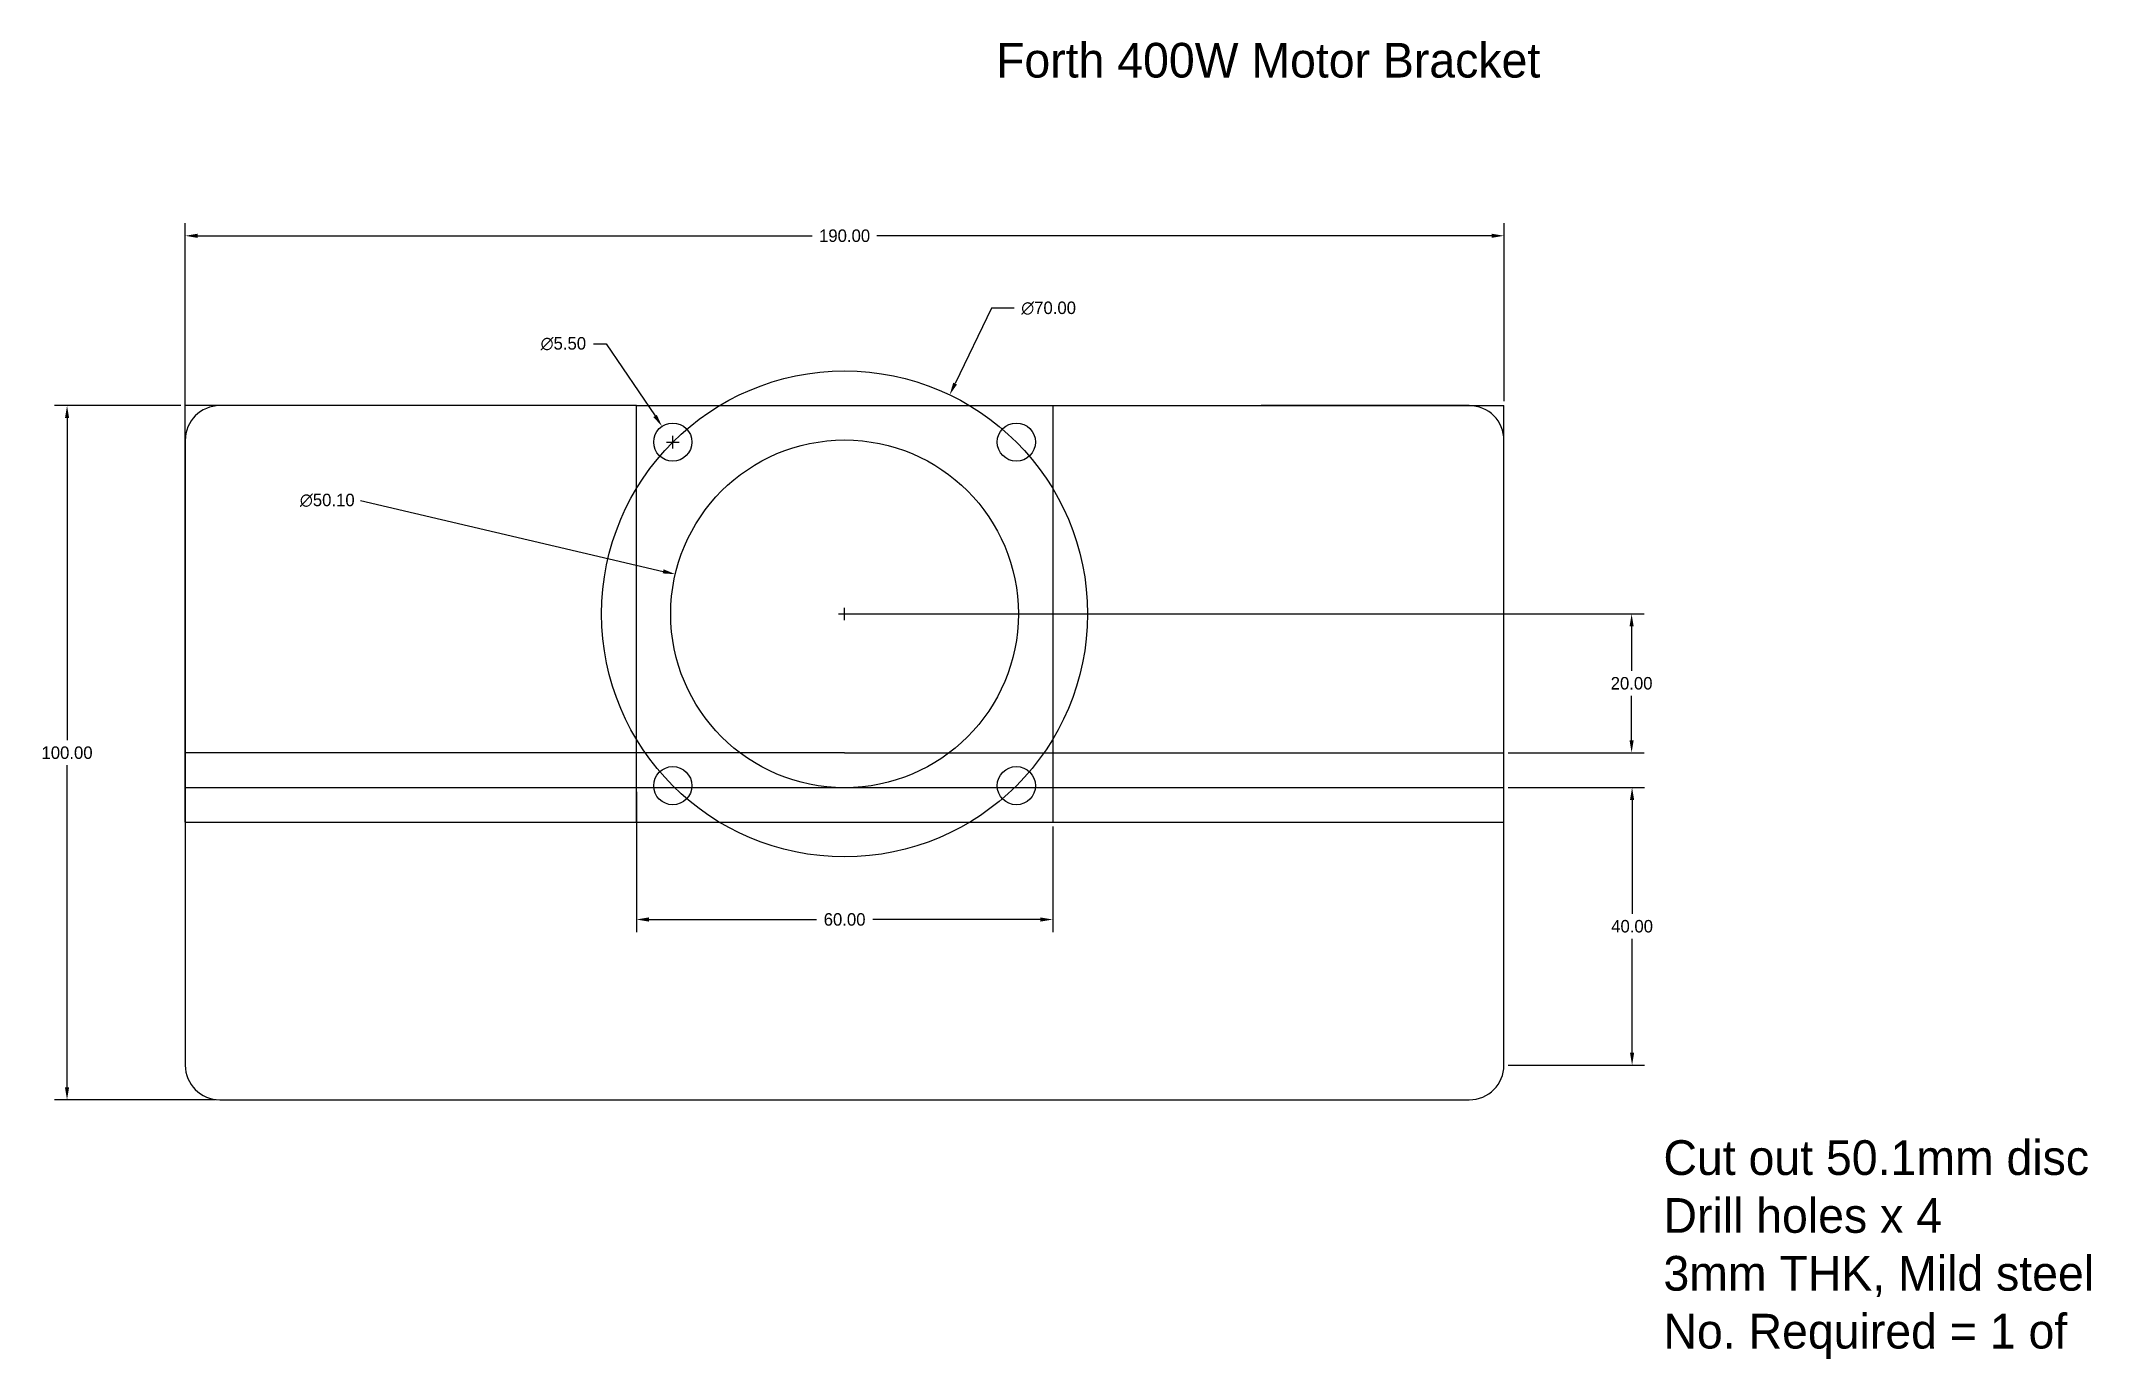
# Model space of a CAD drawing. Header units: inches. Extents: x -208 to 87, y -180 to 10.
import ezdxf

# ---------------------------------------------------------------- set-up
doc = ezdxf.new("R2010")
doc.units = ezdxf.units.IN
doc.header["$MEASUREMENT"] = 0
doc.dimstyles.get("Standard").update_dxf_attribs({"dimscale": 10, "dimtxt": 0.18, "dimasz": 0.18, "dimexe": 0.18, "dimexo": 0.0625, "dimgap": 0.09, "dimtad": 0, "dimtih": 1, "dimtoh": 1, "dimzin": 0, "dimdsep": 46, "dimtxsty": 'Standard', "dimcen": 0.09, "dimadec": 0, "dimazin": 0, "dimtfac": 1, "dimtofl": 0, "dimtmove": 0, "dimatfit": 3, "dimfxl": 1, "dimtolj": 1, "dimtzin": 0, "dimarcsym": 0})

# ---------------------------------------------------------------- blocks, each defined once
blk = doc.blocks.new('*D1')
at = {"color": 0, "lineweight": -2}
for p, q in [((-71.28, -28.27), (-76.5, -39.13)), ((-67.98, -28.27), (-71.28, -28.27)), ((-93.32, -72.31), (-91.52, -72.31)), ((-92.42, -73.21), (-92.42, -71.41))]:
    blk.add_line(p, q, dxfattribs=at)
at = {"color": 0}
blk.add_solid([(-76.77, -39), (-76.23, -39.26), (-77.28, -40.75)], dxfattribs=at)
at = {"layer": 'Defpoints', "color": 0}
for p in [(-77.28, -40.75), (-107.57, -103.86)]:
    blk.add_point(p, dxfattribs=at)
at = {"color": 0, "insert": (-63.03, -28.27), "char_height": 1.8, "attachment_point": 5}
blk.add_mtext('\\A1;∅70.00', dxfattribs=at)
blk = doc.blocks.new('*D2')
at = {"color": 0, "lineweight": -2}
for p, q in [((-128.59, -33.39), (-126.79, -33.39)), ((-126.79, -33.39), (-119.73, -43.79)), ((-117.17, -48.46), (-117.17, -46.66)), ((-118.07, -47.56), (-116.27, -47.56))]:
    blk.add_line(p, q, dxfattribs=at)
at = {"color": 0}
blk.add_solid([(-119.48, -43.62), (-119.98, -43.96), (-118.72, -45.28)], dxfattribs=at)
at = {"layer": 'Defpoints', "color": 0}
for p in [(-118.72, -45.28), (-115.63, -49.83)]:
    blk.add_point(p, dxfattribs=at)
at = {"color": 0, "insert": (-132.94, -33.39), "char_height": 1.8, "attachment_point": 5}
blk.add_mtext('\\A1;∅5.50', dxfattribs=at)
blk = doc.blocks.new('*D3')
at = {"color": 0, "lineweight": -2}
for p, q in [((-162.15, -55.95), (-118.56, -66.18)), ((-93.32, -72.31), (-91.52, -72.31)), ((-92.42, -73.21), (-92.42, -71.41))]:
    blk.add_line(p, q, dxfattribs=at)
at = {"color": 0}
blk.add_solid([(-118.5, -65.88), (-118.63, -66.47), (-116.81, -66.59)], dxfattribs=at)
at = {"layer": 'Defpoints', "color": 0}
for p in [(-116.81, -66.59), (-68.04, -78.03)]:
    blk.add_point(p, dxfattribs=at)
at = {"color": 0, "insert": (-166.95, -55.95), "char_height": 1.8, "attachment_point": 5}
blk.add_mtext('\\A1;∅50.10', dxfattribs=at)
blk = doc.blocks.new('*D4')
at = {"color": 0, "lineweight": -2}
for p, q in [((-122.42, -97.93), (-122.42, -118.13)), ((-62.42, -102.93), (-62.42, -118.13)), ((-120.62, -116.33), (-96.47, -116.33)), ((-64.22, -116.33), (-88.37, -116.33))]:
    blk.add_line(p, q, dxfattribs=at)
at = {"color": 0}
for points in [[(-120.62, -116.03), (-120.62, -116.63), (-122.42, -116.33)], [(-64.22, -116.03), (-64.22, -116.63), (-62.42, -116.33)]]:
    blk.add_solid(points, dxfattribs=at)
at = {"layer": 'Defpoints', "color": 0}
for p in [(-122.42, -97.31), (-62.42, -102.31), (-62.42, -116.33)]:
    blk.add_point(p, dxfattribs=at)
at = {"color": 0, "insert": (-92.42, -116.33), "char_height": 1.8, "attachment_point": 5}
blk.add_mtext('\\A1;60.00', dxfattribs=at)
blk = doc.blocks.new('*D5')
at = {"color": 0, "lineweight": -2}
for p, q in [((-187.42, -46.68), (-187.42, -16.04)), ((2.58, -41.68), (2.58, -16.04)), ((-185.62, -17.84), (-97.07, -17.84)), ((0.78, -17.84), (-87.77, -17.84))]:
    blk.add_line(p, q, dxfattribs=at)
at = {"color": 0}
for points in [[(-185.62, -17.54), (-185.62, -18.14), (-187.42, -17.84)], [(0.78, -17.54), (0.78, -18.14), (2.58, -17.84)]]:
    blk.add_solid(points, dxfattribs=at)
at = {"layer": 'Defpoints', "color": 0}
for p in [(2.58, -17.84), (2.58, -42.31), (-187.42, -47.31)]:
    blk.add_point(p, dxfattribs=at)
at = {"color": 0, "insert": (-92.42, -17.84), "char_height": 1.8, "attachment_point": 5}
blk.add_mtext('\\A1;190.00', dxfattribs=at)
blk = doc.blocks.new('*D6')
at = {"color": 0, "lineweight": -2}
for p, q in [((-188.05, -42.31), (-206.24, -42.31)), ((-204.44, -44.11), (-204.44, -90.51)), ((-204.44, -140.51), (-204.44, -94.11)), ((-183.05, -142.31), (-206.24, -142.31))]:
    blk.add_line(p, q, dxfattribs=at)
at = {"color": 0}
for points in [[(-204.74, -44.11), (-204.14, -44.11), (-204.44, -42.31)], [(-204.74, -140.51), (-204.14, -140.51), (-204.44, -142.31)]]:
    blk.add_solid(points, dxfattribs=at)
at = {"layer": 'Defpoints', "color": 0}
for p in [(-204.44, -42.31), (-187.42, -42.31), (-182.42, -142.31)]:
    blk.add_point(p, dxfattribs=at)
at = {"color": 0, "insert": (-204.44, -92.31), "char_height": 1.8, "attachment_point": 5}
blk.add_mtext('\\A1;100.00', dxfattribs=at)
blk = doc.blocks.new('*D7')
at = {"color": 0, "lineweight": -2}
for p, q in [((-91.8, -72.31), (22.76, -72.31)), ((20.96, -74.11), (20.96, -80.51)), ((20.96, -90.51), (20.96, -84.11)), ((3.2, -92.31), (22.76, -92.31))]:
    blk.add_line(p, q, dxfattribs=at)
at = {"color": 0}
for points in [[(20.66, -74.11), (21.26, -74.11), (20.96, -72.31)], [(20.66, -90.51), (21.26, -90.51), (20.96, -92.31)]]:
    blk.add_solid(points, dxfattribs=at)
at = {"layer": 'Defpoints', "color": 0}
for p in [(-92.42, -72.31), (2.58, -92.31), (20.96, -92.31)]:
    blk.add_point(p, dxfattribs=at)
at = {"color": 0, "insert": (20.96, -82.31), "char_height": 1.8, "attachment_point": 5}
blk.add_mtext('\\A1;20.00', dxfattribs=at)
blk = doc.blocks.new('*D8')
at = {"color": 0, "lineweight": -2}
for p, q in [((3.2, -97.31), (22.83, -97.31)), ((21.03, -99.11), (21.03, -115.51)), ((21.03, -135.51), (21.03, -119.11)), ((3.2, -137.31), (22.83, -137.31))]:
    blk.add_line(p, q, dxfattribs=at)
at = {"color": 0}
for points in [[(20.73, -99.11), (21.33, -99.11), (21.03, -97.31)], [(20.73, -135.51), (21.33, -135.51), (21.03, -137.31)]]:
    blk.add_solid(points, dxfattribs=at)
at = {"layer": 'Defpoints', "color": 0}
for p in [(2.58, -97.31), (2.58, -137.31), (21.03, -137.31)]:
    blk.add_point(p, dxfattribs=at)
at = {"color": 0, "insert": (21.03, -117.31), "char_height": 1.8, "attachment_point": 5}
blk.add_mtext('\\A1;40.00', dxfattribs=at)

msp = doc.modelspace()

# ---------------------------------------------------------------- linework, layer by layer
at = {"color": 5}
for p, q in [((-152.424, -42.306), (-187.424, -42.306)), ((-187.424, -102.306), (-187.424, -42.306)), ((-122.424, -102.306), (-122.424, -42.306)), ((-62.424, -42.306), (-62.424, -102.306)), ((-32.424, -42.306), (2.576, -42.306)), ((2.576, -102.306), (2.576, -42.306)), ((-92.424, -92.306), (-187.424, -92.306)), ((-92.424, -92.306), (2.576, -92.306)), ((-187.424, -97.306), (2.576, -97.306)), ((-187.424, -102.306), (-32.424, -102.306)), ((-32.424, -102.306), (2.576, -102.306))]:
    msp.add_line(p, q, dxfattribs=at)
for p, q in [((-152.424, -42.306), (-182.424, -42.306)), ((-122.424, -42.306), (-152.424, -42.306)), ((-122.424, -42.306), (-62.424, -42.306)), ((-62.424, -42.306), (-32.424, -42.306)), ((-2.424, -42.306), (-32.424, -42.306)), ((-187.424, -47.306), (-187.424, -137.306)), ((2.576, -137.306), (2.576, -47.306)), ((-182.424, -142.306), (-2.424, -142.306))]:
    msp.add_line(p, q)
msp.add_circle((-92.424, -72.306), 35, dxfattribs=at)
for centre, radius in [((-117.172, -47.558), 2.75), ((-67.675, -47.558), 2.75), ((-92.424, -72.306), 25.05), ((-117.172, -97.055), 2.75), ((-67.675, -97.055), 2.75)]:
    msp.add_circle(centre, radius)
for centre, start, end in [((-182.424, -47.306), 90, 180), ((-2.424, -47.306), 360, 90), ((-182.424, -137.306), 180, 270), ((-2.424, -137.306), 270, 360)]:
    msp.add_arc(centre, 5, start, end)

# ---------------------------------------------------------------- texts
at = {"char_height": 5, "attachment_point": 1}
for s, insert, width in [('Forth 400W Motor Bracket', (-70.6, 9.954), 165.63835), ('Cut out 50.1mm disc\\PDrill holes x 4\\P3mm THK, Mild steel\\PNo. Required = 1 of', (25.548, -148.126), 195.17549)]:
    msp.add_mtext(s, dxfattribs=dict(at, insert=insert, width=width))

# ---------------------------------------------------------------- dimensions: what is measured, and where the dimension line sits
at = {"color": 5}
for base, p1, p2, picture, middle in [((2.576, -17.843), (-187.424, -47.306), (2.576, -42.306), '*D5', (-92.424, -17.843)), ((-62.424, -116.33), (-122.424, -97.306), (-62.424, -102.306), '*D4', (-92.424, -116.33))]:
    dim = msp.add_linear_dim(base=base, p1=p1, p2=p2, dimstyle='Standard', dxfattribs=at)
    dim.commit()
    dim.dimension.update_dxf_attribs({"geometry": picture, "text_midpoint": middle})
for p1, p2, picture, middle in [((-107.572, -103.858), (-77.275, -40.754), '*D1', (-63.03, -28.267)), ((-115.628, -49.833), (-118.716, -45.282), '*D2', (-132.937, -33.387)), ((-68.035, -78.026), (-116.812, -66.587), '*D3', (-162.153, -55.954))]:
    dim = msp.add_diameter_dim_2p(p1=p1, p2=p2, dimstyle='Standard', dxfattribs=at)
    dim.commit()
    dim.dimension.update_dxf_attribs({"geometry": picture, "text_midpoint": middle, "dimtype": 163})
for base, p1, p2, picture, middle in [((-204.444, -42.306), (-182.424, -142.306), (-187.424, -42.306), '*D6', (-204.444, -92.306)), ((20.957, -92.306), (-92.424, -72.306), (2.576, -92.306), '*D7', (20.957, -82.306)), ((21.029, -137.306), (2.576, -97.306), (2.576, -137.306), '*D8', (21.029, -117.306))]:
    dim = msp.add_linear_dim(base=base, p1=p1, p2=p2, angle=90, dimstyle='Standard', dxfattribs=at)
    dim.commit()
    dim.dimension.update_dxf_attribs({"geometry": picture, "text_midpoint": middle})

doc.saveas('drawing.dxf')
